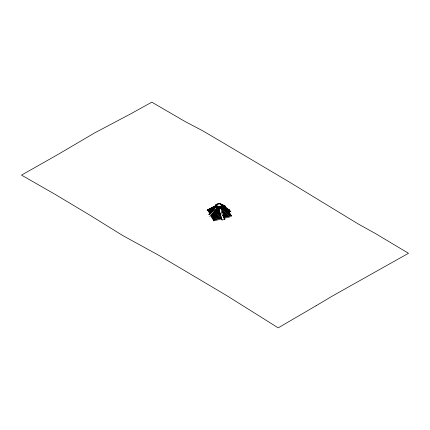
<?xml version="1.0" encoding="UTF-8"?>
<svg xmlns="http://www.w3.org/2000/svg" width="430" height="430" viewBox="0 0 430 430"><rect width="100%" height="100%" fill="white"/><g stroke="black" fill="none" stroke-linecap="round" stroke-linejoin="round"><path stroke-width="0.64" d="M221.789 212.479L222.068 214.651L223.611 216.946L223.74 217.79M222.557 215.355L222.665 215.656M223.74 217.79L224.374 219.171M231.743 216.44L231.356 215.607L230.722 215.457L230.329 214.618L228.669 213.479L228.282 212.646L227.647 212.495L227.255 211.657L225.594 210.517L224.18 208.7L221.993 209.238L221.692 208.072L224.879 219.278L222.014 219.983L221.369 218.999L213.855 220.848L217.37 209.136L217.816 208.539L219.784 208.055L219.703 207.33L219.784 208.055M209.523 214.371C210.668 213.549 214.989 209.351 215.484 207.319M230.931 211.603L228.9 212.103L228.609 211.42L228.147 211.533L230.722 215.457L223.928 217.128L223.804 216.225L230.329 214.618L227.857 210.85L227.395 210.963L227.104 210.281L225.895 209.824L225.605 209.141L225.143 209.254L224.105 208.007L223.643 208.12L223.353 207.437L222.891 207.55L223.546 208.545L224.18 208.7L223.353 207.437M221.681 212.269C221.095 210.888 221.235 209.867 221.283 208.55M209.689 216.435L216.79 208.276L216.575 209.104L215.419 210.141L213.791 212.802L213.334 212.915L211.7 215.58L211.243 215.693L211.006 216.505L213.855 220.848M214.081 206.868L212.264 207.314L213.64 209.41L213.404 210.227L211.925 207.975L211.291 207.819L210.958 208.48L212.705 211.151M215.64 207.212L215.747 206.679L215.494 207.448L214.839 206.454L214.204 206.298L213.866 206.959L214.796 208.373M221.283 208.55L221.224 208.184M207.072 210.512L207.41 209.851L209.222 209.405M210.249 213.366L208.045 210.001L208.378 209.345L210.162 208.905M210.985 212.501L209.012 209.496L209.351 208.835L210.641 208.518M211.673 211.56L209.985 208.991L210.324 208.33L211.592 208.018M211.925 207.975L212.264 207.314L212.898 207.464L213.796 208.84M212.898 207.464L213.232 206.808L214.978 206.378M214.839 206.454L215.172 205.793L216.639 205.432L216.639 205.717M212.63 211.42L212.882 211.055M217.736 207.228L222.17 205.997L220.461 203.438L216.086 204.535L217.768 207.19L216.08 204.347L220.466 203.266L222.133 205.986M220.466 203.266L220.515 204.11M217.752 207.572L222.192 206.481L222.197 206.76L217.763 207.851L216.07 205.008M217.763 207.851L216.08 205.207L216.172 206.029C217.849 209.448 216.736 204.992 216.919 207.169M222.267 205.782L221.439 204.519L221.154 204.895L221.853 205.965M223.019 206.352L221.439 204.519M222.708 206.115L222.106 205.201L222.391 204.82L223.423 206.395M223.471 206.701L222.584 205.352L222.869 204.97L224.519 207.491M224.46 207.636L223.062 205.502L223.347 205.121L225.272 208.055M224.885 207.712L223.535 205.653L223.82 205.277L225.653 208.066M225.325 207.808L224.014 205.803L224.299 205.427L226.067 208.12M226.836 208.717L224.777 205.578L224.487 205.954L224.299 205.427M215.731 206.636L208.749 214.651L209.2 214.532M229.136 209.792L229.346 210.06M230.072 211.216L230.276 211.479M221.514 205.212L229.523 210.028L230.174 211.012M221.703 205.438L229.679 210.259L228.787 210.48M216.048 204.524L220.488 203.433M217.365 204.374L216.053 204.664L216.134 205.024M219.811 203.831L219.203 203.981M220.676 204.035L220.929 204.363M215.844 205.895L214.204 206.298L215.032 207.561M213.78 207.206L211.291 207.819L212.941 210.34M217.048 206.771L217.231 207.362M216.08 204.347L217.741 206.873L222.127 205.798M219.058 206.921L218.44 207.072M221.466 206.325L220.891 206.464M217.757 207.798L222.133 206.744M219.762 207.427L220.165 207.325L220.192 207.953L222.159 207.47L223.154 207.712L223.546 208.545L221.821 208.969M222.6 206.868L230.609 211.678L230.023 211.189M213.64 209.41L214.097 209.297M219.725 207.964L220.192 207.953M221.369 218.999L219.133 209.942L218.956 209.673L217.231 210.098L216.575 209.104M219.133 209.942L216.946 210.48L216.118 209.216M219.257 210.84L216.811 211.442L215.881 210.028M219.434 211.108L216.521 211.823L215.419 210.141M223.955 208.588L224.573 209.534L222.122 210.136L222.294 210.399L225.207 209.684L224.105 208.007M219.558 212.006L216.387 212.785L215.183 210.953M219.735 212.269L216.102 213.167L214.726 211.065M219.859 213.173L215.962 214.129L214.489 211.877M224.852 208.572L226.228 210.673L222.6 211.565L222.724 212.468L226.621 211.506L225.143 209.254M220.036 213.436L215.677 214.511L214.027 211.99M220.16 214.333L215.543 215.473L213.791 212.802M220.337 214.602L215.258 215.849L213.334 212.915M220.466 215.5L215.118 216.817L213.097 213.731M220.638 215.769L214.833 217.193L212.635 213.844M220.767 216.666L214.699 218.16L212.399 214.656M223.627 215.962L229.695 214.468L227.395 210.963M220.939 216.93L214.414 218.537L211.936 214.769M221.068 217.833L214.274 219.504L211.7 215.58M221.24 218.096L213.989 219.88L211.243 215.693M230.491 216.752L224.229 218.29L224.879 219.278M222.176 206.137L222.192 206.481M216.172 206.029L215.172 205.793L217.37 209.136L223.154 207.712L220.493 203.573M213.866 206.959L213.232 206.808L214.333 208.486M210.958 208.48L210.324 208.33L212.248 211.264M209.985 208.991L209.351 208.835L211.184 211.63M209.012 209.496L208.378 209.345L210.856 213.113M208.045 210.001L207.41 209.851L210.157 214.038M222.45 206.631L230.458 211.447M228.609 211.42L231.356 215.607L224.105 217.392L223.928 217.128M224.858 206.518L225.594 207.636M227.104 210.281L229.303 213.635L223.503 215.064L223.326 214.796L228.669 213.479L226.986 210.91M226.357 209.711L228.282 212.646L223.202 213.898L223.025 213.629L227.647 212.495L225.895 209.824M225.605 209.141L227.255 211.657L222.901 212.732L222.724 212.468M224.395 208.684L225.594 210.517L222.423 211.302L222.294 210.399M221.59 205.432L221.858 205.776M220.719 204.288L220.939 204.621M220.165 207.325L220.128 207.862M217.069 207.405L217.816 208.539L217.741 206.873M224.777 205.578L224.965 206.104M223.82 205.277L224.014 205.803M223.347 205.121L223.535 205.653M222.869 204.97L223.062 205.502M222.391 204.82L222.584 205.352M221.918 204.669L222.106 205.201M222.02 219.983L218.832 208.77L218.956 209.673M222.176 206.658L222.159 207.47M316.061 305.768L278.199 327.853L226.449 295.426L159.127 255.517L122.41 235.35L89.763 215.102L55.088 194.338L21.5 175.118L56.867 155.106L94.439 133.02L130.827 113.794L151.811 102.146L185.394 121.711L202.734 130.806L220.074 140.997L289.433 182.089L357.851 223.761L376.126 233.936L408.5 253.281L332.347 296.055L316.061 305.768M222.159 205.981L217.736 207.072L222.17 205.997"/></g></svg>
